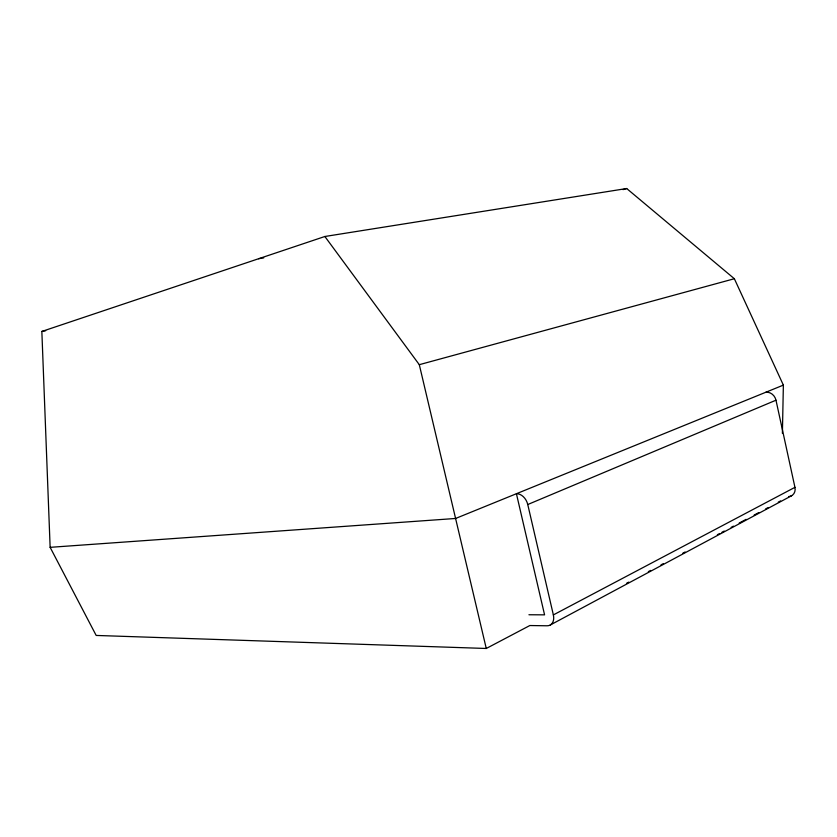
<?xml version="1.0" encoding="UTF-8"?>
<svg xmlns="http://www.w3.org/2000/svg" width="837" height="837" viewBox="0 0 837 837"><rect width="100%" height="100%" fill="white"/><g stroke="black" fill="none" stroke-linecap="round" stroke-linejoin="round"><path stroke-width="1.26" d="M782.396 433.294L783.369 385.114L734.352 278.731L626.693 188.524L324.871 236.494L41.85 331.442L50.136 547.335L96.171 635.44L486.266 648.476L529.842 625.532L547.105 625.783A11.624 8.213 61.5 0 0 553.362 614.913L794.941 487.333L775.983 400.201A9.395 8.286 59.5 0 0 765.907 392.218M626.474 583.337L628.775 582.113M648.33 571.65L650.631 570.426M660.979 564.881L663.281 563.657M682.835 553.194L685.137 551.97M717.34 534.738L719.642 533.514M721.944 532.28L724.246 531.056M731.151 527.362L733.442 526.128M739.197 523.052L746.102 519.358M754.147 515.058L758.751 512.6M765.656 508.906L767.958 507.672M778.305 502.137L780.607 500.913M550.275 624.998L791.635 495.724M528.932 614.756L544.573 614.85L516.419 493.725A11.948 8.726 66.4 0 1 527.76 504.523L775.983 400.201M783.369 385.114L455.6 518.469L50.136 547.335M623 189.622L626.693 188.524M324.871 236.494L419.306 364.681L734.352 278.731M41.85 331.442L45.7 330.72M258.591 258.727L263.749 257.869M419.306 364.681L486.266 648.476M527.76 504.523L553.362 614.913M794.941 487.333A9.176 7.795 52.1 0 1 788.653 496.603"/></g></svg>
